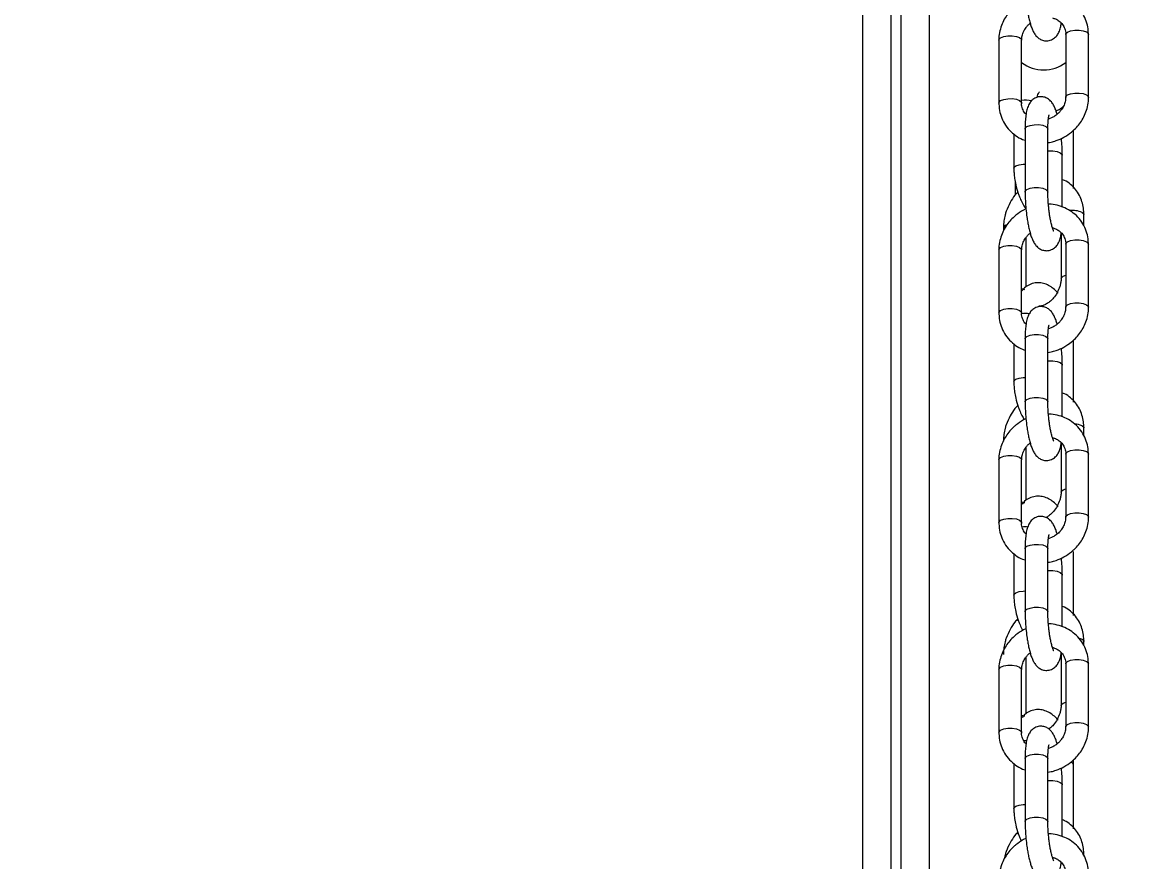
# Model space of a CAD drawing. Header units: millimetres. Extents: x -11024 to 8278, y -7837 to 5770.
# Drawn here: x -3608.6 to -3412.6, y 313.7 to 460.9 of the extents above; entities that cross this region are included whole.
import ezdxf

# ---------------------------------------------------------------- set-up
doc = ezdxf.new("R2010")
doc.units = ezdxf.units.MM
for name, color, linetype in [('DIKOM_ОБЪЕКТ', 7, 'Continuous'), ('DIKOM_РАЗМЕР_ЗОНА', 7, 'Continuous'), ('DIKOM_РАЗМЕР_ОБЪЕКТА', 7, 'Continuous')]:
    doc.layers.add(name, color=color, linetype=linetype)
doc.styles.add('style1', font='arial.ttf', dxfattribs={"width": 0.8})
doc.dimstyles.new('1-50', dxfattribs={"dimtxt": 300, "dimasz": 200, "dimexe": 100, "dimexo": 0, "dimgap": 100, "dimtad": 1, "dimtxsty": 'style1', "dimcen": 200, "dimclrd": 7, "dimclre": 7, "dimclrt": 7, "dimadec": 1, "dimazin": 2, "dimtfac": 1, "dimtmove": 0, "dimatfit": 2, "dimfxl": 0, "dimlwd": 25, "dimlwe": 18, "dimarcsym": 0})

# ---------------------------------------------------------------- blocks, each defined once
blk = doc.blocks.new('*D9')
at = {"layer": 'Defpoints', "color": 0, "transparency": 16777216}
for p in [(3740.68, 3707.51), (-8191.56, -3797.25), (-1076.12, -3797.25)]:
    blk.add_point(p, dxfattribs=at)
at = {"layer": 'DIKOM_РАЗМЕР_ОБЪЕКТА', "color": 7, "lineweight": 18, "transparency": 16777216}
for p, q in [((3740.68, 3707.51), (-8291.56, 3707.51)), ((-1076.12, -3797.25), (-8291.56, -3797.25))]:
    blk.add_line(p, q, dxfattribs=at)
at = {"layer": 'DIKOM_РАЗМЕР_ОБЪЕКТА', "color": 7, "lineweight": 25, "transparency": 16777216}
blk.add_line((-8191.56, 3507.51), (-8191.56, -3597.25), dxfattribs=at)
at = {"layer": 'DIKOM_РАЗМЕР_ОБЪЕКТА', "color": 7, "transparency": 16777216}
for points in [[(-8224.9, 3507.51), (-8158.23, 3507.51), (-8191.56, 3707.51)], [(-8224.9, -3597.25), (-8158.23, -3597.25), (-8191.56, -3797.25)]]:
    blk.add_solid(points, dxfattribs=at)
at = {"layer": 'DIKOM_РАЗМЕР_ОБЪЕКТА', "color": 7, "transparency": 16777216, "insert": (-8444.74, -44.87), "char_height": 300, "attachment_point": 5, "rotation": 90, "style": 'style1'}
blk.add_mtext('7500', dxfattribs=at)
blk = doc.blocks.new('*D11')
at = {"layer": 'Defpoints', "color": 0, "transparency": 16777216}
for p in [(3316.13, 5770.14), (-10574.15, -5797.25), (-1580.09, -5797.25)]:
    blk.add_point(p, dxfattribs=at)
at = {"layer": 'DIKOM_РАЗМЕР_ЗОНА', "color": 7, "lineweight": 18, "transparency": 16777216}
for p, q in [((3316.13, 5770.14), (-10674.15, 5770.14)), ((-1580.09, -5797.25), (-10674.15, -5797.25))]:
    blk.add_line(p, q, dxfattribs=at)
at = {"layer": 'DIKOM_РАЗМЕР_ЗОНА', "color": 7, "lineweight": 25, "transparency": 16777216}
blk.add_line((-10574.15, 5570.14), (-10574.15, -5597.25), dxfattribs=at)
at = {"layer": 'DIKOM_РАЗМЕР_ЗОНА', "color": 7, "transparency": 16777216}
for points in [[(-10607.49, 5570.14), (-10540.82, 5570.14), (-10574.15, 5770.14)], [(-10607.49, -5597.25), (-10540.82, -5597.25), (-10574.15, -5797.25)]]:
    blk.add_solid(points, dxfattribs=at)
at = {"layer": 'DIKOM_РАЗМЕР_ЗОНА', "color": 7, "transparency": 16777216, "insert": (-10827.33, -172.99), "char_height": 300, "attachment_point": 5, "rotation": 90, "style": 'style1'}
blk.add_mtext('11500', dxfattribs=at)

msp = doc.modelspace()

# ---------------------------------------------------------------- linework, layer by layer
at = {"layer": 'DIKOM_ОБЪЕКТ', "color": 7, "linetype": 'Continuous', "lineweight": 15}
for p, q in [((-3456.184, 113.171), (-3456.184, 1863.171)), ((-3454.452, -1736.829), (-3454.452, 1463.171)), ((-3449.452, -1736.829), (-3449.452, 1463.171)), ((-3461.184, 113.171), (-3461.184, 521.349)), ((-3425.586, 458.755), (-3425.586, 447.719)), ((-3421.63, 458.92), (-3421.585, 458.755)), ((-3421.585, 447.719), (-3421.585, 458.755)), ((-3437.318, 457.765), (-3437.318, 446.729)), ((-3433.318, 446.729), (-3433.318, 457.765)), ((-3433.362, 446.894), (-3433.318, 446.731)), ((-3427.822, 444.246), (-3428.62, 443.929)), ((-3434.687, 441.315), (-3434.687, 435.311)), ((-3432.712, 442.17), (-3432.712, 431.134)), ((-3428.712, 431.134), (-3428.712, 442.17)), ((-3424.217, 431.734), (-3424.217, 441.949)), ((-3426.191, 428.497), (-3426.191, 437.563)), ((-3434.452, 432.947), (-3434.452, 430.618)), ((-3432.556, 428.157), (-3433.001, 427.961)), ((-3422.399, 425.184), (-3422.399, 427.185)), ((-3436.505, 424.895), (-3436.505, 424.307)), ((-3426.399, 423.974), (-3426.399, 415.961)), ((-3432.505, 414.523), (-3432.505, 423.234)), ((-3425.586, 421.968), (-3425.586, 410.932)), ((-3421.63, 422.133), (-3421.585, 421.968)), ((-3421.585, 410.932), (-3421.585, 421.968)), ((-3437.318, 420.978), (-3437.318, 409.942)), ((-3433.318, 409.942), (-3433.318, 420.978)), ((-3433.318, 414.241), (-3432.821, 414.053)), ((-3433.362, 410.107), (-3433.318, 409.945)), ((-3427.822, 407.459), (-3428.62, 407.143)), ((-3434.687, 404.528), (-3434.687, 397.899)), ((-3432.712, 405.384), (-3432.712, 394.348)), ((-3428.712, 394.348), (-3428.712, 405.384)), ((-3424.217, 394.322), (-3424.217, 405.162)), ((-3426.191, 391.71), (-3426.191, 400.776)), ((-3432.556, 391.37), (-3433.001, 391.174)), ((-3422.399, 388.397), (-3422.399, 389.773)), ((-3432.505, 377.111), (-3432.505, 386.447)), ((-3426.399, 387.187), (-3426.399, 378.549)), ((-3437.318, 384.192), (-3437.318, 373.156)), ((-3433.318, 373.156), (-3433.318, 384.192)), ((-3425.586, 385.182), (-3425.586, 374.146)), ((-3421.63, 385.347), (-3421.585, 385.182)), ((-3421.585, 374.146), (-3421.585, 385.182)), ((-3433.318, 376.829), (-3432.821, 376.641)), ((-3433.362, 373.321), (-3433.318, 373.158)), ((-3427.822, 370.672), (-3428.62, 370.356)), ((-3432.712, 368.597), (-3432.712, 357.561)), ((-3428.712, 357.561), (-3428.712, 368.597)), ((-3434.687, 367.741), (-3434.687, 360.487)), ((-3424.217, 356.911), (-3424.217, 368.134)), ((-3426.191, 354.923), (-3426.191, 363.99)), ((-3432.556, 354.583), (-3433.001, 354.387)), ((-3422.399, 351.61), (-3422.399, 352.361)), ((-3432.505, 339.699), (-3432.505, 349.66)), ((-3426.399, 350.4), (-3426.399, 341.137)), ((-3437.318, 347.405), (-3437.318, 336.369)), ((-3433.318, 336.369), (-3433.318, 347.405)), ((-3425.586, 348.395), (-3425.586, 337.359)), ((-3421.63, 348.56), (-3421.585, 348.395)), ((-3421.585, 337.359), (-3421.585, 348.395)), ((-3433.318, 339.417), (-3432.821, 339.229)), ((-3433.362, 336.534), (-3433.318, 336.371)), ((-3432.949, 335), (-3432.426, 335)), ((-3427.822, 333.886), (-3428.62, 333.569)), ((-3432.712, 331.81), (-3432.712, 320.774)), ((-3428.712, 320.774), (-3428.712, 331.81)), ((-3434.687, 330.954), (-3434.687, 323.075)), ((-3424.217, 319.499), (-3424.217, 330.722)), ((-3426.191, 318.137), (-3426.191, 327.203)), ((-3432.556, 317.797), (-3433.001, 317.6))]:
    msp.add_line(p, q, dxfattribs=at)
at = {"layer": 'DIKOM_ОБЪЕКТ', "color": 7, "linetype": 'Continuous', "lineweight": 15, "flags": 128}
for points in [[(-3425.586, 458.755), (-3425.553, 458.896), (-3425.265, 459.181), (-3424.722, 459.401), (-3424.006, 459.523), (-3423.226, 459.528), (-3422.5, 459.415), (-3421.94, 459.201), (-3421.63, 458.92)], [(-3437.318, 457.765), (-3437.285, 457.906), (-3436.998, 458.191), (-3436.454, 458.411), (-3435.738, 458.533), (-3434.958, 458.538), (-3434.232, 458.425), (-3433.672, 458.211), (-3433.362, 457.93), (-3433.318, 457.765)], [(-3437.318, 446.731), (-3437.285, 446.87), (-3436.998, 447.155), (-3436.454, 447.375), (-3435.738, 447.497), (-3434.958, 447.502), (-3434.232, 447.389), (-3433.672, 447.175), (-3433.362, 446.894)], [(-3425.586, 447.716), (-3425.553, 447.86), (-3425.265, 448.145), (-3424.722, 448.365), (-3424.006, 448.487), (-3423.226, 448.492), (-3422.5, 448.379), (-3421.94, 448.165), (-3421.63, 447.884), (-3421.585, 447.717)], [(-3431.132, 442.938), (-3430.352, 442.943), (-3429.627, 442.83), (-3429.066, 442.617), (-3428.757, 442.335), (-3428.712, 442.17)], [(-3432.712, 442.17), (-3432.679, 442.312), (-3432.392, 442.597), (-3431.849, 442.817), (-3431.132, 442.938)], [(-3428.712, 438.321), (-3428.612, 438.331), (-3427.831, 438.336), (-3427.106, 438.223), (-3426.545, 438.009), (-3426.236, 437.728), (-3426.191, 437.568)], [(-3434.687, 435.31), (-3434.64, 435.462), (-3434.328, 435.715), (-3433.765, 435.907), (-3433.039, 436.007), (-3432.712, 436.018)], [(-3432.712, 431.129), (-3432.679, 431.276), (-3432.392, 431.56), (-3431.849, 431.781), (-3431.132, 431.902), (-3430.352, 431.907), (-3429.627, 431.794), (-3429.066, 431.581), (-3428.757, 431.299), (-3428.712, 431.128)], [(-3422.714, 427.567), (-3422.43, 427.309), (-3422.399, 427.185)], [(-3437.318, 420.978), (-3437.285, 421.12), (-3436.998, 421.405), (-3436.454, 421.625), (-3435.738, 421.746), (-3434.958, 421.751), (-3434.232, 421.638), (-3433.672, 421.425), (-3433.362, 421.143), (-3433.318, 420.978)], [(-3425.586, 421.968), (-3425.553, 422.11), (-3425.265, 422.395), (-3424.722, 422.615), (-3424.006, 422.736), (-3423.226, 422.741), (-3422.5, 422.628), (-3421.94, 422.415), (-3421.63, 422.133)], [(-3426.399, 415.956), (-3426.352, 416.113), (-3426.04, 416.366), (-3425.586, 416.531)], [(-3425.586, 410.93), (-3425.553, 411.074), (-3425.265, 411.359), (-3424.722, 411.579), (-3424.006, 411.7), (-3423.226, 411.705), (-3422.5, 411.592), (-3421.94, 411.379), (-3421.63, 411.097), (-3421.585, 410.931)], [(-3437.318, 409.944), (-3437.285, 410.084), (-3436.998, 410.369), (-3436.454, 410.589), (-3435.738, 410.71), (-3434.958, 410.715), (-3434.232, 410.602), (-3433.672, 410.389), (-3433.362, 410.107)], [(-3432.712, 405.384), (-3432.679, 405.525), (-3432.392, 405.81), (-3431.849, 406.03), (-3431.132, 406.151)], [(-3431.132, 406.151), (-3430.352, 406.156), (-3429.627, 406.043), (-3429.066, 405.83), (-3428.757, 405.549), (-3428.712, 405.384)], [(-3428.712, 401.535), (-3428.612, 401.544), (-3427.831, 401.549), (-3427.106, 401.436), (-3426.545, 401.223), (-3426.236, 400.941), (-3426.191, 400.781)], [(-3434.687, 397.898), (-3434.64, 398.05), (-3434.328, 398.303), (-3433.765, 398.495), (-3433.039, 398.595), (-3432.712, 398.606)], [(-3432.712, 394.343), (-3432.679, 394.489), (-3432.392, 394.774), (-3431.849, 394.994), (-3431.132, 395.115), (-3430.352, 395.12), (-3429.627, 395.007), (-3429.066, 394.794), (-3428.757, 394.513), (-3428.712, 394.342)], [(-3422.714, 390.155), (-3422.43, 389.897), (-3422.399, 389.773)], [(-3437.318, 384.192), (-3437.285, 384.333), (-3436.998, 384.618), (-3436.454, 384.838), (-3435.738, 384.96), (-3434.958, 384.964), (-3434.232, 384.851), (-3433.672, 384.638), (-3433.362, 384.357), (-3433.318, 384.192)], [(-3425.586, 385.182), (-3425.553, 385.323), (-3425.265, 385.608), (-3424.722, 385.828), (-3424.006, 385.949), (-3423.226, 385.954), (-3422.5, 385.841), (-3421.94, 385.628), (-3421.63, 385.347)], [(-3426.399, 378.544), (-3426.352, 378.701), (-3426.04, 378.954), (-3425.586, 379.119)], [(-3425.586, 374.143), (-3425.553, 374.287), (-3425.265, 374.572), (-3424.722, 374.792), (-3424.006, 374.913), (-3423.226, 374.918), (-3422.5, 374.805), (-3421.94, 374.592), (-3421.63, 374.311), (-3421.585, 374.144)], [(-3437.318, 373.157), (-3437.285, 373.297), (-3436.998, 373.582), (-3436.454, 373.802), (-3435.738, 373.924), (-3434.958, 373.928), (-3434.232, 373.815), (-3433.672, 373.602), (-3433.362, 373.321)], [(-3432.712, 368.597), (-3432.679, 368.738), (-3432.392, 369.023), (-3431.849, 369.243), (-3431.132, 369.365)], [(-3431.132, 369.365), (-3430.352, 369.369), (-3429.627, 369.256), (-3429.066, 369.043), (-3428.757, 368.762), (-3428.712, 368.597)], [(-3428.712, 364.748), (-3428.612, 364.758), (-3427.831, 364.762), (-3427.106, 364.649), (-3426.545, 364.436), (-3426.236, 364.155), (-3426.191, 363.995)], [(-3434.687, 360.486), (-3434.64, 360.638), (-3434.328, 360.891), (-3433.765, 361.083), (-3433.039, 361.183), (-3432.712, 361.194)], [(-3432.712, 357.556), (-3432.679, 357.702), (-3432.392, 357.987), (-3431.849, 358.207), (-3431.132, 358.329), (-3430.352, 358.333), (-3429.627, 358.221), (-3429.066, 358.007), (-3428.757, 357.726), (-3428.712, 357.555)], [(-3423.28, 352.948), (-3423.255, 352.942), (-3422.714, 352.743)], [(-3422.714, 352.743), (-3422.43, 352.485), (-3422.399, 352.361)], [(-3425.586, 348.395), (-3425.553, 348.536), (-3425.265, 348.821), (-3424.722, 349.041), (-3424.006, 349.163), (-3423.226, 349.167), (-3422.5, 349.055), (-3421.94, 348.841), (-3421.63, 348.56)], [(-3437.318, 347.405), (-3437.285, 347.546), (-3436.998, 347.831), (-3436.454, 348.051), (-3435.738, 348.173), (-3434.958, 348.178), (-3434.232, 348.065), (-3433.672, 347.851), (-3433.362, 347.57), (-3433.318, 347.405)], [(-3426.399, 341.132), (-3426.352, 341.289), (-3426.04, 341.542), (-3425.586, 341.707)], [(-3437.318, 336.371), (-3437.285, 336.51), (-3436.998, 336.795), (-3436.454, 337.015), (-3435.738, 337.137), (-3434.958, 337.141), (-3434.232, 337.029), (-3433.672, 336.815), (-3433.362, 336.534)], [(-3425.586, 337.356), (-3425.553, 337.5), (-3425.265, 337.785), (-3424.722, 338.005), (-3424.006, 338.127), (-3423.226, 338.131), (-3422.5, 338.019), (-3421.94, 337.805), (-3421.63, 337.524), (-3421.585, 337.357)], [(-3432.712, 331.81), (-3432.679, 331.952), (-3432.392, 332.237), (-3431.849, 332.456), (-3431.132, 332.578)], [(-3431.132, 332.578), (-3430.352, 332.583), (-3429.627, 332.47), (-3429.066, 332.256), (-3428.757, 331.975), (-3428.712, 331.81)], [(-3428.712, 327.961), (-3428.612, 327.971), (-3427.831, 327.975), (-3427.106, 327.863), (-3426.545, 327.649), (-3426.236, 327.368), (-3426.191, 327.208)], [(-3434.687, 323.074), (-3434.64, 323.226), (-3434.328, 323.479), (-3433.765, 323.671), (-3433.039, 323.771), (-3432.712, 323.782)], [(-3432.712, 320.769), (-3432.679, 320.916), (-3432.392, 321.2), (-3431.849, 321.42), (-3431.132, 321.542), (-3430.352, 321.547), (-3429.627, 321.434), (-3429.066, 321.22), (-3428.757, 320.939), (-3428.712, 320.768)]]:
    msp.add_lwpolyline(points, dxfattribs=at)
at = {"layer": 'DIKOM_ОБЪЕКТ', "color": 7, "linetype": 'Continuous', "lineweight": 15}
for centre, radius, start, end in [((-3429.452, 458.814), 6.286, 232.04444, 307.95556), ((-3432.696, 441.96), 5.283, 77.58573, 96.76078), ((-3424.391, 423.508), 4.392, 67.54636, 96.61066), ((-3435.785, 424.654), 0.76, 97.72996, 161.44933), ((-3432.688, 404.373), 5.457, 82.40392, 96.53809), ((-3424.208, 386.812), 3.662, 65.92136, 87.52236), ((-3432.688, 367.013), 5.406, 85.26297, 95.47522), ((-3424.843, 330.548), 0.651, 15.61358, 76.61008)]:
    msp.add_arc(centre, radius, start, end, dxfattribs=at)
for points, knots in [([(-3433.001, 464.747), (-3433.457, 464.467), (-3434.102, 464.07), (-3434.937, 463.324), (-3435.592, 462.613), (-3436.249, 461.671), (-3436.792, 460.595), (-3437.16, 459.396), (-3437.335, 458.432), (-3437.301, 457.885), (-3437.293, 457.766)], [0, 0, 0, 0, 0.1826033, 0.2584531, 0.383993, 0.5149065, 0.6557763, 0.8035188, 0.9571932, 1, 1, 1, 1]), ([(-3432.6, 465.352), (-3432.551, 464.851), (-3432.483, 464.155), (-3432.345, 463.179), (-3432.215, 462.406), (-3432.043, 461.566), (-3431.846, 460.784), (-3431.622, 460.068), (-3431.361, 459.415), (-3431.041, 458.824), (-3430.61, 458.288), (-3430.018, 457.858), (-3429.296, 457.616), (-3428.465, 457.639), (-3427.692, 457.977), (-3427.113, 458.538), (-3426.734, 459.205), (-3426.501, 459.894), (-3426.409, 460.462), (-3426.366, 460.727)], [0, 0, 0, 0, 0.0879918, 0.1224248, 0.1786457, 0.2348514, 0.293377, 0.3526954, 0.4131399, 0.4765519, 0.5359901, 0.5846889, 0.634271, 0.6870033, 0.7442815, 0.7981124, 0.8583245, 0.9339594, 1, 1, 1, 1]), ([(-3421.61, 458.754), (-3421.613, 459.079), (-3421.621, 459.866), (-3421.938, 461.09), (-3422.539, 462.389), (-3423.415, 463.539), (-3424.504, 464.478), (-3425.732, 465.179), (-3427.068, 465.609), (-3428.035, 465.8), (-3428.541, 465.785), (-3428.579, 465.784)], [0, 0, 0, 0, 0.0888194, 0.2147171, 0.3456269, 0.482681, 0.6110049, 0.7390209, 0.8659631, 0.9897468, 1, 1, 1, 1]), ([(-3433.304, 457.763), (-3433.294, 458.012), (-3433.272, 458.524), (-3432.992, 459.284), (-3432.6, 459.926), (-3432.208, 460.4), (-3431.933, 460.627), (-3431.818, 460.722)], [0, 0, 0, 0, 0.2393807, 0.4939848, 0.7122453, 0.8794087, 1, 1, 1, 1]), ([(-3427.922, 461.655), (-3427.744, 461.606), (-3427.299, 461.482), (-3426.692, 461.101), (-3426.108, 460.525), (-3425.728, 459.77), (-3425.557, 459.149), (-3425.595, 458.797), (-3425.599, 458.757)], [0, 0, 0, 0, 0.125078, 0.312084, 0.5169701, 0.747184, 0.9711238, 1, 1, 1, 1]), ([(-3427.085, 444.762), (-3427.15, 444.979), (-3427.29, 445.445), (-3427.543, 446.068), (-3427.862, 446.66), (-3428.294, 447.196), (-3428.885, 447.625), (-3429.607, 447.868), (-3430.438, 447.845), (-3431.21, 447.507), (-3431.791, 446.945), (-3432.171, 446.281), (-3432.418, 445.519), (-3432.585, 444.601), (-3432.678, 443.588), (-3432.711, 442.768), (-3432.71, 442.296), (-3432.709, 442.165)], [0, 0, 0, 0, 0.0596659, 0.1281061, 0.199901, 0.2671781, 0.3223545, 0.3784515, 0.438183, 0.5030261, 0.5639691, 0.6321459, 0.7177985, 0.8128401, 0.8999272, 0.9722489, 1, 1, 1, 1]), ([(-3430.572, 447.725), (-3430.555, 447.818), (-3430.505, 448.089), (-3430.382, 448.407), (-3430.257, 448.647), (-3430.179, 448.717), (-3430.197, 448.706), (-3430.199, 448.704)], [0, 0, 0, 0, 0.1398399, 0.4094056, 0.6760146, 0.9494557, 1, 1, 1, 1]), ([(-3425.599, 447.72), (-3425.61, 447.472), (-3425.631, 446.96), (-3425.912, 446.2), (-3426.301, 445.555), (-3426.756, 445.026), (-3427.249, 444.591), (-3427.637, 444.357), (-3427.822, 444.246)], [0, 0, 0, 0, 0.1926662, 0.3975849, 0.5733266, 0.7078735, 0.8605757, 1, 1, 1, 1]), ([(-3425.902, 440.737), (-3425.446, 441.017), (-3424.801, 441.414), (-3423.967, 442.16), (-3423.311, 442.87), (-3422.655, 443.813), (-3422.111, 444.889), (-3421.744, 446.088), (-3421.569, 447.053), (-3421.603, 447.599), (-3421.61, 447.718)], [0, 0, 0, 0, 0.1825948, 0.2584434, 0.384028, 0.5149087, 0.6557653, 0.8035055, 0.9571645, 1, 1, 1, 1]), ([(-3437.293, 446.73), (-3437.29, 446.405), (-3437.282, 445.619), (-3436.965, 444.393), (-3436.364, 443.096), (-3435.489, 441.942), (-3434.395, 441.016), (-3433.457, 440.436), (-3432.859, 440.247), (-3432.712, 440.201)], [0, 0, 0, 0, 0.1138284, 0.2751526, 0.4428993, 0.6185426, 0.782954, 0.9469862, 1, 1, 1, 1]), ([(-3432.538, 444.757), (-3432.607, 444.822), (-3432.896, 445.095), (-3433.166, 445.721), (-3433.347, 446.334), (-3433.309, 446.687), (-3433.304, 446.728)], [0, 0, 0, 0, 0.12936563, 0.5442758, 0.94789079, 1, 1, 1, 1]), ([(-3427.266, 445.338), (-3427.09, 445.419), (-3426.627, 445.635), (-3426.214, 445.963), (-3425.958, 446.166)], [0, 0, 0, 0, 0.3789531, 1, 1, 1, 1]), ([(-3428.709, 442.164), (-3428.71, 442.274), (-3428.712, 442.633), (-3428.689, 443.181), (-3428.647, 443.771), (-3428.584, 444.235), (-3428.526, 444.531), (-3428.478, 444.674), (-3428.486, 444.656), (-3428.488, 444.652)], [0, 0, 0, 0, 0.0828299, 0.2715426, 0.4610571, 0.6422826, 0.8099563, 0.9602782, 1, 1, 1, 1]), ([(-3428.712, 439.796), (-3428.528, 439.822), (-3428.035, 439.893), (-3427.076, 440.171), (-3426.347, 440.522), (-3425.902, 440.737)], [0, 0, 0, 0, 0.1880758, 0.5045121, 1, 1, 1, 1]), ([(-3426.194, 437.568), (-3426.194, 437.7), (-3426.192, 438.093), (-3426.221, 438.947), (-3426.267, 439.823), (-3426.332, 440.405), (-3426.348, 440.54)], [0, 0, 0, 0, 0.1402267, 0.4190055, 0.8643445, 1, 1, 1, 1]), ([(-3434.686, 435.312), (-3434.687, 435.308), (-3434.697, 435.037), (-3434.659, 434.434), (-3434.569, 433.469), (-3434.429, 432.783), (-3434.353, 432.412)], [0, 0, 0, 0, 0.0044381, 0.294015, 0.6189804, 1, 1, 1, 1]), ([(-3422.403, 427.186), (-3422.416, 427.554), (-3422.442, 428.326), (-3422.706, 429.465), (-3423.159, 430.582), (-3423.825, 431.616), (-3424.714, 432.496), (-3425.523, 433.078), (-3426.062, 433.254), (-3426.191, 433.297)], [0, 0, 0, 0, 0.1375512, 0.2890304, 0.4454676, 0.6064914, 0.7726371, 0.9455651, 1, 1, 1, 1]), ([(-3434.353, 432.412), (-3434.221, 431.902), (-3434.035, 431.186), (-3433.653, 430.187), (-3433.285, 429.383), (-3432.902, 428.679), (-3432.639, 428.32), (-3432.562, 428.216)], [0, 0, 0, 0, 0.330047, 0.463941, 0.6839246, 0.9084659, 1, 1, 1, 1]), ([(-3435.338, 429.294), (-3435.586, 428.789), (-3435.933, 428.084), (-3436.26, 426.987), (-3436.438, 426.051), (-3436.529, 425.297), (-3436.502, 424.915), (-3436.5, 424.894)], [0, 0, 0, 0, 0.3610032, 0.5041514, 0.7411559, 0.985723, 1, 1, 1, 1]), ([(-3433.991, 431.149), (-3434.163, 430.959), (-3434.675, 430.394), (-3435.074, 429.732), (-3435.338, 429.294)], [0, 0, 0, 0, 0.3366936, 1, 1, 1, 1]), ([(-3432.709, 431.129), (-3432.71, 430.998), (-3432.711, 430.604), (-3432.685, 429.749), (-3432.632, 429.016), (-3432.6, 428.565)], [0, 0, 0, 0, 0.1623311, 0.4847985, 1, 1, 1, 1]), ([(-3428.614, 428.901), (-3428.645, 429.339), (-3428.689, 429.949), (-3428.71, 430.689), (-3428.709, 430.986), (-3428.709, 431.128)], [0, 0, 0, 0, 0.5711553, 0.794769, 1, 1, 1, 1]), ([(-3433.001, 427.961), (-3433.457, 427.68), (-3434.102, 427.284), (-3434.937, 426.537), (-3435.592, 425.827), (-3436.249, 424.885), (-3436.792, 423.808), (-3437.159, 422.61), (-3437.335, 421.645), (-3437.301, 421.098), (-3437.293, 420.979)], [0, 0, 0, 0, 0.1826043, 0.2584536, 0.383993, 0.5149058, 0.6557639, 0.8035314, 0.9571771, 1, 1, 1, 1]), ([(-3432.6, 428.565), (-3432.551, 428.064), (-3432.483, 427.368), (-3432.345, 426.392), (-3432.215, 425.619), (-3432.043, 424.779), (-3431.846, 423.998), (-3431.622, 423.281), (-3431.361, 422.628), (-3431.041, 422.037), (-3430.61, 421.502), (-3430.018, 421.072), (-3429.296, 420.829), (-3428.465, 420.852), (-3427.692, 421.191), (-3427.113, 421.752), (-3426.734, 422.418), (-3426.501, 423.108), (-3426.409, 423.676), (-3426.366, 423.94)], [0, 0, 0, 0, 0.0879987, 0.1224317, 0.1786461, 0.2348517, 0.2933774, 0.3526957, 0.4131402, 0.4765521, 0.5359903, 0.5846891, 0.6342712, 0.6870035, 0.7442817, 0.7981125, 0.8583246, 0.9339594, 1, 1, 1, 1]), ([(-3421.61, 421.967), (-3421.613, 422.293), (-3421.621, 423.079), (-3421.938, 424.304), (-3422.539, 425.602), (-3423.415, 426.752), (-3424.504, 427.691), (-3425.732, 428.392), (-3427.068, 428.824), (-3428.048, 429.014), (-3428.568, 428.998), (-3428.62, 428.997)], [0, 0, 0, 0, 0.0885113, 0.2139488, 0.34439, 0.4809613, 0.6088387, 0.7363845, 0.8628723, 0.9862217, 1, 1, 1, 1]), ([(-3427.696, 424.268), (-3427.694, 424.266), (-3427.671, 424.237), (-3427.752, 424.368), (-3427.858, 424.651), (-3428.016, 425.155), (-3428.177, 425.819), (-3428.319, 426.558), (-3428.432, 427.273), (-3428.533, 428.039), (-3428.586, 428.601), (-3428.614, 428.901)], [0, 0, 0, 0, 0.0096501, 0.1163056, 0.229986, 0.3519622, 0.5109216, 0.6414116, 0.7449008, 0.8635265, 1, 1, 1, 1]), ([(-3433.304, 420.977), (-3433.294, 421.225), (-3433.272, 421.737), (-3432.992, 422.498), (-3432.6, 423.14), (-3432.208, 423.613), (-3431.933, 423.84), (-3431.818, 423.935)], [0, 0, 0, 0, 0.2393812, 0.4939858, 0.7122212, 0.8794084, 1, 1, 1, 1]), ([(-3427.922, 424.869), (-3427.744, 424.819), (-3427.299, 424.696), (-3426.692, 424.315), (-3426.108, 423.738), (-3425.728, 422.983), (-3425.557, 422.363), (-3425.595, 422.01), (-3425.599, 421.97)], [0, 0, 0, 0, 0.1250755, 0.3120778, 0.5169598, 0.7471691, 0.9711044, 1, 1, 1, 1]), ([(-3426.412, 415.954), (-3426.408, 415.898), (-3426.388, 415.644), (-3426.463, 415.159), (-3426.64, 414.382), (-3426.899, 413.844), (-3427.066, 413.498)], [0, 0, 0, 0, 0.0740901, 0.3391173, 0.575254, 1, 1, 1, 1]), ([(-3426.917, 413.38), (-3427.07, 413.554), (-3427.452, 413.988), (-3428.153, 414.529), (-3429.015, 414.988), (-3429.963, 415.236), (-3430.973, 415.234), (-3431.953, 414.932), (-3432.768, 414.424), (-3433.151, 413.959), (-3433.318, 413.756)], [0, 0, 0, 0, 0.0879873, 0.2194179, 0.3515326, 0.4829883, 0.6157735, 0.755704, 0.8935745, 1, 1, 1, 1]), ([(-3427.066, 413.498), (-3427.271, 413.172), (-3427.556, 412.717), (-3428.079, 412.168), (-3428.547, 411.77), (-3429.125, 411.416), (-3429.727, 411.172), (-3430.096, 411.123), (-3430.284, 411.098)], [0, 0, 0, 0, 0.240367, 0.3355078, 0.4918129, 0.652043, 0.8231199, 1, 1, 1, 1]), ([(-3437.293, 409.943), (-3437.29, 409.618), (-3437.282, 408.832), (-3436.965, 407.607), (-3436.364, 406.309), (-3435.489, 405.156), (-3434.396, 404.229), (-3433.457, 403.649), (-3432.859, 403.46), (-3432.712, 403.414)], [0, 0, 0, 0, 0.1138412, 0.2751534, 0.4429003, 0.6185439, 0.7829554, 0.9469725, 1, 1, 1, 1]), ([(-3432.538, 407.97), (-3432.607, 408.035), (-3432.896, 408.309), (-3433.166, 408.934), (-3433.347, 409.548), (-3433.309, 409.901), (-3433.304, 409.941)], [0, 0, 0, 0, 0.12927319, 0.54422741, 0.94788526, 1, 1, 1, 1]), ([(-3427.096, 408.011), (-3427.158, 408.216), (-3427.294, 408.669), (-3427.543, 409.281), (-3427.862, 409.874), (-3428.294, 410.409), (-3428.885, 410.839), (-3429.607, 411.081), (-3430.438, 411.058), (-3431.21, 410.72), (-3431.791, 410.159), (-3432.171, 409.494), (-3432.418, 408.733), (-3432.585, 407.815), (-3432.678, 406.801), (-3432.711, 405.982), (-3432.71, 405.51), (-3432.709, 405.379)], [0, 0, 0, 0, 0.05653063, 0.12519916, 0.19723361, 0.26473527, 0.32009575, 0.37637991, 0.43631093, 0.50136776, 0.56251412, 0.63091845, 0.71685686, 0.81221561, 0.89959331, 0.9721563, 1, 1, 1, 1]), ([(-3425.599, 410.934), (-3425.61, 410.685), (-3425.631, 410.173), (-3425.912, 409.414), (-3426.301, 408.769), (-3426.756, 408.24), (-3427.249, 407.804), (-3427.637, 407.571), (-3427.822, 407.459)], [0, 0, 0, 0, 0.1926504, 0.3975752, 0.573322, 0.7078918, 0.8605666, 1, 1, 1, 1]), ([(-3425.902, 403.95), (-3425.446, 404.23), (-3424.801, 404.627), (-3423.967, 405.374), (-3423.311, 406.084), (-3422.655, 407.026), (-3422.111, 408.102), (-3421.744, 409.301), (-3421.569, 410.266), (-3421.603, 410.812), (-3421.61, 410.932)], [0, 0, 0, 0, 0.1825948, 0.2584434, 0.384028, 0.5149087, 0.6557653, 0.8035055, 0.9571645, 1, 1, 1, 1]), ([(-3428.709, 405.377), (-3428.71, 405.487), (-3428.712, 405.846), (-3428.689, 406.394), (-3428.647, 406.984), (-3428.584, 407.449), (-3428.526, 407.745), (-3428.478, 407.887), (-3428.486, 407.869), (-3428.488, 407.865)], [0, 0, 0, 0, 0.0828309, 0.2715458, 0.4610426, 0.6422866, 0.8099508, 0.9603881, 1, 1, 1, 1]), ([(-3428.712, 403.009), (-3428.528, 403.036), (-3428.035, 403.107), (-3427.076, 403.384), (-3426.347, 403.735), (-3425.902, 403.95)], [0, 0, 0, 0, 0.1880809, 0.5045153, 1, 1, 1, 1]), ([(-3426.194, 400.781), (-3426.194, 400.913), (-3426.192, 401.306), (-3426.221, 402.161), (-3426.267, 403.036), (-3426.332, 403.618), (-3426.348, 403.754)], [0, 0, 0, 0, 0.1403129, 0.4190369, 0.8643518, 1, 1, 1, 1]), ([(-3434.686, 397.9), (-3434.687, 397.896), (-3434.697, 397.621), (-3434.659, 397.024), (-3434.569, 396.057), (-3434.429, 395.37), (-3434.353, 395)], [0, 0, 0, 0, 0.0043826, 0.294005, 0.6189751, 1, 1, 1, 1]), ([(-3434.353, 395), (-3434.221, 394.49), (-3434.036, 393.773), (-3433.653, 392.776), (-3433.31, 392.006), (-3433, 391.483), (-3432.855, 391.238)], [0, 0, 0, 0, 0.3759605, 0.5284807, 0.7790915, 1, 1, 1, 1]), ([(-3432.709, 394.343), (-3432.71, 394.211), (-3432.711, 393.818), (-3432.685, 392.962), (-3432.632, 392.229), (-3432.6, 391.778)], [0, 0, 0, 0, 0.1623311, 0.4847985, 1, 1, 1, 1]), ([(-3428.614, 392.115), (-3428.645, 392.553), (-3428.689, 393.162), (-3428.71, 393.902), (-3428.709, 394.199), (-3428.709, 394.341)], [0, 0, 0, 0, 0.5711566, 0.7947214, 1, 1, 1, 1]), ([(-3422.403, 389.774), (-3422.416, 390.142), (-3422.442, 390.914), (-3422.706, 392.053), (-3423.159, 393.17), (-3423.825, 394.205), (-3424.714, 395.084), (-3425.523, 395.666), (-3426.062, 395.842), (-3426.191, 395.885)], [0, 0, 0, 0, 0.1375514, 0.2890308, 0.445456, 0.6064908, 0.7726368, 0.945565, 1, 1, 1, 1]), ([(-3433.991, 393.737), (-3434.163, 393.547), (-3434.675, 392.982), (-3435.074, 392.321), (-3435.338, 391.882)], [0, 0, 0, 0, 0.3366902, 1, 1, 1, 1]), ([(-3421.61, 385.181), (-3421.613, 385.506), (-3421.621, 386.292), (-3421.938, 387.517), (-3422.539, 388.815), (-3423.415, 389.966), (-3424.504, 390.904), (-3425.732, 391.605), (-3427.068, 392.037), (-3428.048, 392.227), (-3428.568, 392.212), (-3428.62, 392.21)], [0, 0, 0, 0, 0.0885241, 0.2139621, 0.3443903, 0.4809623, 0.6088402, 0.7363816, 0.8628732, 0.9862217, 1, 1, 1, 1]), ([(-3427.696, 387.481), (-3427.694, 387.479), (-3427.671, 387.45), (-3427.752, 387.581), (-3427.858, 387.864), (-3428.015, 388.368), (-3428.177, 389.033), (-3428.319, 389.771), (-3428.432, 390.487), (-3428.533, 391.252), (-3428.586, 391.814), (-3428.614, 392.115)], [0, 0, 0, 0, 0.0096503, 0.1163079, 0.2299907, 0.3519693, 0.5108841, 0.6414134, 0.7448777, 0.8635059, 1, 1, 1, 1]), ([(-3433.001, 391.174), (-3433.457, 390.894), (-3434.102, 390.497), (-3434.937, 389.75), (-3435.592, 389.04), (-3436.249, 388.098), (-3436.792, 387.022), (-3437.16, 385.823), (-3437.335, 384.858), (-3437.301, 384.312), (-3437.293, 384.192)], [0, 0, 0, 0, 0.1825979, 0.2584477, 0.3839879, 0.5149016, 0.6557724, 0.8035152, 0.9571768, 1, 1, 1, 1]), ([(-3435.338, 391.882), (-3435.586, 391.377), (-3435.933, 390.672), (-3436.26, 389.575), (-3436.438, 388.639), (-3436.529, 387.885), (-3436.502, 387.503), (-3436.5, 387.482)], [0, 0, 0, 0, 0.3610067, 0.5041541, 0.7411573, 0.9857231, 1, 1, 1, 1]), ([(-3432.6, 391.778), (-3432.551, 391.278), (-3432.483, 390.581), (-3432.345, 389.606), (-3432.215, 388.833), (-3432.043, 387.992), (-3431.846, 387.211), (-3431.622, 386.494), (-3431.361, 385.842), (-3431.041, 385.251), (-3430.61, 384.715), (-3430.018, 384.285), (-3429.296, 384.043), (-3428.465, 384.066), (-3427.693, 384.404), (-3427.113, 384.965), (-3426.734, 385.632), (-3426.501, 386.321), (-3426.409, 386.889), (-3426.366, 387.154)], [0, 0, 0, 0, 0.0879986, 0.1224316, 0.178646, 0.2348516, 0.2933772, 0.3526956, 0.4131401, 0.4765559, 0.5359904, 0.5846891, 0.634273, 0.6870055, 0.7442974, 0.7981079, 0.8583242, 0.9339547, 1, 1, 1, 1]), ([(-3427.922, 388.082), (-3427.744, 388.032), (-3427.299, 387.909), (-3426.692, 387.528), (-3426.108, 386.951), (-3425.728, 386.196), (-3425.557, 385.576), (-3425.595, 385.223), (-3425.599, 385.183)], [0, 0, 0, 0, 0.1250829, 0.3120867, 0.5169571, 0.7471683, 0.9711241, 1, 1, 1, 1]), ([(-3433.304, 384.19), (-3433.294, 384.438), (-3433.272, 384.95), (-3432.992, 385.711), (-3432.6, 386.353), (-3432.208, 386.827), (-3431.933, 387.053), (-3431.818, 387.148)], [0, 0, 0, 0, 0.2393767, 0.4940036, 0.7122783, 0.8794314, 1, 1, 1, 1]), ([(-3426.412, 378.542), (-3426.408, 378.486), (-3426.388, 378.232), (-3426.463, 377.747), (-3426.64, 376.97), (-3426.899, 376.432), (-3427.066, 376.086)], [0, 0, 0, 0, 0.0740351, 0.3390989, 0.5752421, 1, 1, 1, 1]), ([(-3426.917, 375.968), (-3427.07, 376.142), (-3427.453, 376.577), (-3428.153, 377.117), (-3429.015, 377.576), (-3429.963, 377.824), (-3430.973, 377.822), (-3431.953, 377.521), (-3432.769, 377.012), (-3433.151, 376.547), (-3433.318, 376.344)], [0, 0, 0, 0, 0.0879597, 0.2194192, 0.3515285, 0.4829834, 0.6157679, 0.7556976, 0.8935674, 1, 1, 1, 1]), ([(-3427.066, 376.086), (-3427.271, 375.76), (-3427.556, 375.305), (-3428.079, 374.757), (-3428.527, 374.368), (-3428.881, 374.166), (-3429.05, 374.069)], [0, 0, 0, 0, 0.3788059, 0.5287428, 0.7750714, 1, 1, 1, 1]), ([(-3437.293, 373.156), (-3437.29, 372.831), (-3437.282, 372.045), (-3436.965, 370.82), (-3436.364, 369.523), (-3435.489, 368.369), (-3434.396, 367.442), (-3433.457, 366.862), (-3432.859, 366.673), (-3432.712, 366.627)], [0, 0, 0, 0, 0.1138412, 0.2751534, 0.4429003, 0.6185439, 0.7829554, 0.9469725, 1, 1, 1, 1]), ([(-3432.538, 371.183), (-3432.607, 371.249), (-3432.896, 371.522), (-3433.166, 372.147), (-3433.347, 372.761), (-3433.309, 373.114), (-3433.304, 373.154)], [0, 0, 0, 0, 0.1292941, 0.5442384, 0.9478865, 1, 1, 1, 1]), ([(-3427.085, 371.189), (-3427.15, 371.406), (-3427.29, 371.871), (-3427.543, 372.494), (-3427.862, 373.087), (-3428.294, 373.622), (-3428.885, 374.052), (-3429.607, 374.295), (-3430.438, 374.272), (-3431.21, 373.933), (-3431.791, 373.372), (-3432.171, 372.707), (-3432.418, 371.946), (-3432.585, 371.028), (-3432.678, 370.014), (-3432.711, 369.195), (-3432.71, 368.723), (-3432.709, 368.592)], [0, 0, 0, 0, 0.0596657, 0.1281007, 0.1998998, 0.2671767, 0.3223529, 0.3784497, 0.4381811, 0.5030214, 0.5639641, 0.6321407, 0.717793, 0.8128397, 0.8999203, 0.9722417, 1, 1, 1, 1]), ([(-3425.599, 374.147), (-3425.61, 373.899), (-3425.632, 373.387), (-3425.912, 372.627), (-3426.301, 371.982), (-3426.756, 371.453), (-3427.249, 371.017), (-3427.637, 370.784), (-3427.822, 370.672)], [0, 0, 0, 0, 0.1925964, 0.3975905, 0.5733183, 0.7078892, 0.8605654, 1, 1, 1, 1]), ([(-3425.902, 367.163), (-3425.446, 367.444), (-3424.801, 367.84), (-3423.967, 368.587), (-3423.311, 369.297), (-3422.655, 370.239), (-3422.111, 371.316), (-3421.744, 372.514), (-3421.569, 373.479), (-3421.603, 374.026), (-3421.61, 374.145)], [0, 0, 0, 0, 0.18259679, 0.25844622, 0.38402223, 0.5149044, 0.65577443, 0.80351633, 0.95717704, 1, 1, 1, 1]), ([(-3428.709, 368.591), (-3428.71, 368.7), (-3428.712, 369.06), (-3428.689, 369.607), (-3428.647, 370.197), (-3428.584, 370.662), (-3428.526, 370.958), (-3428.478, 371.1), (-3428.486, 371.082), (-3428.488, 371.078)], [0, 0, 0, 0, 0.0828309, 0.2715458, 0.4610426, 0.6422866, 0.8099508, 0.9603881, 1, 1, 1, 1]), ([(-3428.712, 366.223), (-3428.528, 366.249), (-3428.035, 366.32), (-3427.076, 366.597), (-3426.347, 366.949), (-3425.902, 367.163)], [0, 0, 0, 0, 0.1880809, 0.5045153, 1, 1, 1, 1]), ([(-3426.194, 363.995), (-3426.194, 364.126), (-3426.192, 364.52), (-3426.221, 365.374), (-3426.267, 366.249), (-3426.332, 366.831), (-3426.348, 366.967)], [0, 0, 0, 0, 0.1403138, 0.4190396, 0.8643727, 1, 1, 1, 1]), ([(-3434.686, 360.488), (-3434.687, 360.484), (-3434.697, 360.209), (-3434.659, 359.612), (-3434.569, 358.645), (-3434.429, 357.958), (-3434.353, 357.588)], [0, 0, 0, 0, 0.0043824, 0.2939935, 0.6189507, 1, 1, 1, 1]), ([(-3434.353, 357.588), (-3434.222, 357.078), (-3434.036, 356.36), (-3433.652, 355.365), (-3433.392, 354.762), (-3433.178, 354.393), (-3433.126, 354.303)], [0, 0, 0, 0, 0.4376243, 0.6152036, 0.9069479, 1, 1, 1, 1]), ([(-3432.709, 357.556), (-3432.71, 357.424), (-3432.711, 357.031), (-3432.685, 356.176), (-3432.632, 355.443), (-3432.6, 354.992)], [0, 0, 0, 0, 0.1623311, 0.4847985, 1, 1, 1, 1]), ([(-3428.614, 355.328), (-3428.645, 355.766), (-3428.689, 356.376), (-3428.71, 357.116), (-3428.709, 357.412), (-3428.709, 357.554)], [0, 0, 0, 0, 0.5711836, 0.7947588, 1, 1, 1, 1]), ([(-3422.403, 352.362), (-3422.416, 352.73), (-3422.442, 353.502), (-3422.706, 354.641), (-3423.159, 355.758), (-3423.825, 356.793), (-3424.714, 357.672), (-3425.523, 358.254), (-3426.062, 358.43), (-3426.191, 358.473)], [0, 0, 0, 0, 0.1375514, 0.2890307, 0.445456, 0.6064908, 0.7726367, 0.9455907, 1, 1, 1, 1]), ([(-3433.991, 356.325), (-3434.163, 356.135), (-3434.675, 355.57), (-3435.074, 354.909), (-3435.338, 354.47)], [0, 0, 0, 0, 0.3366902, 1, 1, 1, 1]), ([(-3432.6, 354.992), (-3432.551, 354.491), (-3432.483, 353.794), (-3432.345, 352.819), (-3432.215, 352.046), (-3432.043, 351.206), (-3431.846, 350.424), (-3431.622, 349.708), (-3431.361, 349.055), (-3431.041, 348.464), (-3430.609, 347.928), (-3430.019, 347.498), (-3429.296, 347.256), (-3428.465, 347.279), (-3427.693, 347.617), (-3427.113, 348.178), (-3426.734, 348.845), (-3426.501, 349.534), (-3426.409, 350.102), (-3426.366, 350.367)], [0, 0, 0, 0, 0.0879969, 0.1224292, 0.1786489, 0.2348474, 0.2933719, 0.3526891, 0.4131367, 0.4765473, 0.5359806, 0.5846952, 0.634264, 0.6869955, 0.7442862, 0.7980956, 0.8583107, 0.9339608, 1, 1, 1, 1]), ([(-3421.61, 348.394), (-3421.613, 348.719), (-3421.621, 349.505), (-3421.938, 350.73), (-3422.539, 352.029), (-3423.415, 353.179), (-3424.504, 354.118), (-3425.732, 354.819), (-3427.068, 355.25), (-3428.048, 355.44), (-3428.568, 355.425), (-3428.62, 355.423)], [0, 0, 0, 0, 0.0885241, 0.2139621, 0.3443903, 0.4809623, 0.6088402, 0.7363816, 0.8628732, 0.9862217, 1, 1, 1, 1]), ([(-3427.696, 350.695), (-3427.694, 350.692), (-3427.671, 350.663), (-3427.752, 350.795), (-3427.857, 351.077), (-3428.015, 351.582), (-3428.177, 352.246), (-3428.319, 352.984), (-3428.432, 353.7), (-3428.533, 354.465), (-3428.586, 355.027), (-3428.614, 355.328)], [0, 0, 0, 0, 0.0096504, 0.1162404, 0.2299889, 0.3519678, 0.5108829, 0.6414125, 0.7448771, 0.8635056, 1, 1, 1, 1]), ([(-3433.001, 354.387), (-3433.457, 354.107), (-3434.102, 353.71), (-3434.937, 352.964), (-3435.592, 352.253), (-3436.249, 351.311), (-3436.792, 350.235), (-3437.16, 349.036), (-3437.335, 348.071), (-3437.301, 347.525), (-3437.293, 347.406)], [0, 0, 0, 0, 0.1825958, 0.2584449, 0.3839936, 0.5149059, 0.6557632, 0.8035044, 0.9571643, 1, 1, 1, 1]), ([(-3435.338, 354.47), (-3435.586, 353.965), (-3435.933, 353.26), (-3436.26, 352.163), (-3436.438, 351.227), (-3436.529, 350.473), (-3436.502, 350.091), (-3436.5, 350.07)], [0, 0, 0, 0, 0.3610067, 0.5041541, 0.7411573, 0.9857231, 1, 1, 1, 1]), ([(-3427.922, 351.295), (-3427.744, 351.246), (-3427.299, 351.122), (-3426.692, 350.741), (-3426.108, 350.165), (-3425.728, 349.41), (-3425.557, 348.789), (-3425.595, 348.437), (-3425.599, 348.397)], [0, 0, 0, 0, 0.1250773, 0.3120824, 0.5169541, 0.7471667, 0.9711239, 1, 1, 1, 1]), ([(-3433.304, 347.403), (-3433.294, 347.651), (-3433.272, 348.164), (-3432.992, 348.924), (-3432.6, 349.566), (-3432.208, 350.04), (-3431.933, 350.267), (-3431.818, 350.362)], [0, 0, 0, 0, 0.23937704, 0.49397731, 0.71227794, 0.87943119, 1, 1, 1, 1]), ([(-3426.412, 341.13), (-3426.408, 341.075), (-3426.388, 340.82), (-3426.463, 340.335), (-3426.64, 339.557), (-3426.899, 339.02), (-3427.066, 338.674)], [0, 0, 0, 0, 0.0740387, 0.3391153, 0.5752216, 1, 1, 1, 1]), ([(-3426.917, 338.556), (-3427.07, 338.73), (-3427.453, 339.165), (-3428.153, 339.705), (-3429.015, 340.164), (-3429.963, 340.412), (-3430.973, 340.41), (-3431.953, 340.109), (-3432.769, 339.6), (-3433.151, 339.135), (-3433.318, 338.932)], [0, 0, 0, 0, 0.0879596, 0.2193893, 0.3515293, 0.4829841, 0.6157684, 0.7556979, 0.8935675, 1, 1, 1, 1]), ([(-3427.085, 334.402), (-3427.15, 334.619), (-3427.29, 335.084), (-3427.543, 335.708), (-3427.862, 336.3), (-3428.294, 336.836), (-3428.885, 337.265), (-3429.607, 337.508), (-3430.438, 337.485), (-3431.21, 337.147), (-3431.791, 336.585), (-3432.171, 335.921), (-3432.418, 335.159), (-3432.585, 334.241), (-3432.678, 333.228), (-3432.711, 332.408), (-3432.71, 331.936), (-3432.709, 331.805)], [0, 0, 0, 0, 0.0596712, 0.128106, 0.1999004, 0.2671815, 0.3223575, 0.3784521, 0.4381833, 0.5030234, 0.5639703, 0.632142, 0.717799, 0.8128401, 0.8999205, 0.9722417, 1, 1, 1, 1]), ([(-3427.066, 338.674), (-3427.271, 338.349), (-3427.557, 337.895), (-3428.075, 337.345), (-3428.36, 337.118), (-3428.535, 336.978)], [0, 0, 0, 0, 0.4919321, 0.6866549, 1, 1, 1, 1]), ([(-3425.599, 337.36), (-3425.61, 337.112), (-3425.632, 336.6), (-3425.912, 335.84), (-3426.301, 335.195), (-3426.756, 334.666), (-3427.249, 334.23), (-3427.637, 333.997), (-3427.822, 333.886)], [0, 0, 0, 0, 0.1926174, 0.3975892, 0.5733166, 0.7078872, 0.8605796, 1, 1, 1, 1]), ([(-3425.902, 330.377), (-3425.446, 330.657), (-3424.801, 331.054), (-3423.967, 331.8), (-3423.311, 332.51), (-3422.655, 333.453), (-3422.111, 334.529), (-3421.744, 335.728), (-3421.569, 336.693), (-3421.603, 337.239), (-3421.61, 337.358)], [0, 0, 0, 0, 0.1826029, 0.2584517, 0.3840267, 0.5149077, 0.6557647, 0.803518, 0.9571774, 1, 1, 1, 1]), ([(-3437.293, 336.37), (-3437.29, 336.045), (-3437.282, 335.259), (-3436.965, 334.033), (-3436.364, 332.736), (-3435.489, 331.582), (-3434.396, 330.656), (-3433.457, 330.075), (-3432.859, 329.887), (-3432.712, 329.841)], [0, 0, 0, 0, 0.113841, 0.2751528, 0.442882, 0.6185425, 0.7829537, 0.9469768, 1, 1, 1, 1]), ([(-3432.538, 334.397), (-3432.607, 334.462), (-3432.896, 334.736), (-3433.166, 335.36), (-3433.347, 335.974), (-3433.309, 336.327), (-3433.304, 336.368)], [0, 0, 0, 0, 0.1292938, 0.544237, 0.9478506, 1, 1, 1, 1]), ([(-3428.709, 331.804), (-3428.71, 331.913), (-3428.712, 332.273), (-3428.689, 332.82), (-3428.647, 333.411), (-3428.584, 333.875), (-3428.526, 334.171), (-3428.478, 334.314), (-3428.486, 334.296), (-3428.488, 334.292)], [0, 0, 0, 0, 0.0828125, 0.2715088, 0.4610301, 0.6422783, 0.8099463, 0.9603872, 1, 1, 1, 1]), ([(-3424.217, 330.721), (-3424.217, 330.725), (-3424.206, 330.994), (-3424.226, 331.281), (-3424.246, 331.563)], [0, 0, 0, 0, 0.01448387, 1, 1, 1, 1]), ([(-3428.712, 329.436), (-3428.528, 329.462), (-3428.035, 329.533), (-3427.076, 329.81), (-3426.347, 330.162), (-3425.902, 330.377)], [0, 0, 0, 0, 0.1880839, 0.5045234, 1, 1, 1, 1]), ([(-3426.194, 327.208), (-3426.194, 327.34), (-3426.192, 327.733), (-3426.221, 328.587), (-3426.267, 329.463), (-3426.332, 330.044), (-3426.348, 330.18)], [0, 0, 0, 0, 0.1403138, 0.4190396, 0.8643727, 1, 1, 1, 1]), ([(-3434.686, 323.076), (-3434.687, 323.072), (-3434.697, 322.801), (-3434.659, 322.198), (-3434.569, 321.233), (-3434.429, 320.547), (-3434.353, 320.176)], [0, 0, 0, 0, 0.0044379, 0.2939681, 0.6189516, 1, 1, 1, 1]), ([(-3434.353, 320.176), (-3434.221, 319.667), (-3434.034, 318.951), (-3433.681, 318.016), (-3433.48, 317.593), (-3433.367, 317.354)], [0, 0, 0, 0, 0.517384, 0.727359, 1, 1, 1, 1]), ([(-3432.709, 320.769), (-3432.71, 320.638), (-3432.711, 320.244), (-3432.685, 319.389), (-3432.632, 318.656), (-3432.6, 318.205)], [0, 0, 0, 0, 0.1623311, 0.4847985, 1, 1, 1, 1]), ([(-3428.614, 318.541), (-3428.645, 318.979), (-3428.689, 319.589), (-3428.71, 320.329), (-3428.709, 320.626), (-3428.709, 320.768)], [0, 0, 0, 0, 0.5711836, 0.7947588, 1, 1, 1, 1]), ([(-3422.403, 314.95), (-3422.416, 315.318), (-3422.442, 316.09), (-3422.706, 317.229), (-3423.159, 318.346), (-3423.825, 319.381), (-3424.714, 320.26), (-3425.523, 320.842), (-3426.062, 321.018), (-3426.191, 321.061)], [0, 0, 0, 0, 0.1375498, 0.2890405, 0.4454639, 0.6064861, 0.7726393, 0.9455913, 1, 1, 1, 1]), ([(-3433.001, 317.6), (-3433.457, 317.32), (-3434.102, 316.924), (-3434.937, 316.177), (-3435.592, 315.467), (-3436.249, 314.525), (-3436.792, 313.448), (-3437.16, 312.249), (-3437.335, 311.285), (-3437.301, 310.738), (-3437.293, 310.619)], [0, 0, 0, 0, 0.1825958, 0.2584449, 0.3839936, 0.5149059, 0.6557632, 0.8035044, 0.9571643, 1, 1, 1, 1]), ([(-3433.991, 318.914), (-3434.162, 318.723), (-3434.672, 318.156), (-3435.401, 317.032), (-3435.925, 315.845), (-3436.22, 314.908), (-3436.293, 314.495), (-3436.329, 314.298)], [0, 0, 0, 0, 0.1473685, 0.4376867, 0.7570262, 0.8836515, 1, 1, 1, 1]), ([(-3432.6, 318.205), (-3432.551, 317.704), (-3432.483, 317.008), (-3432.345, 316.032), (-3432.215, 315.259), (-3432.043, 314.419), (-3431.846, 313.637), (-3431.622, 312.921), (-3431.361, 312.268), (-3431.041, 311.677), (-3430.609, 311.142), (-3430.019, 310.712), (-3429.296, 310.469), (-3428.465, 310.492), (-3427.693, 310.83), (-3427.113, 311.392), (-3426.734, 312.059), (-3426.501, 312.747), (-3426.409, 313.315), (-3426.366, 313.58)], [0, 0, 0, 0, 0.0880003, 0.1224327, 0.1786427, 0.2348474, 0.2933667, 0.3526841, 0.413132, 0.4765429, 0.5359764, 0.5846912, 0.6342602, 0.6869917, 0.7442851, 0.7980948, 0.8583101, 0.9339605, 1, 1, 1, 1]), ([(-3421.61, 311.607), (-3421.613, 311.933), (-3421.621, 312.719), (-3421.938, 313.944), (-3422.539, 315.242), (-3423.415, 316.392), (-3424.504, 317.331), (-3425.732, 318.032), (-3427.068, 318.464), (-3428.048, 318.653), (-3428.568, 318.638), (-3428.62, 318.637)], [0, 0, 0, 0, 0.0885143, 0.2139619, 0.3443901, 0.4809621, 0.6088401, 0.7363815, 0.8628731, 0.9862216, 1, 1, 1, 1]), ([(-3427.696, 313.908), (-3427.694, 313.906), (-3427.671, 313.877), (-3427.752, 314.008), (-3427.858, 314.291), (-3428.015, 314.795), (-3428.177, 315.459), (-3428.319, 316.197), (-3428.432, 316.913), (-3428.533, 317.679), (-3428.586, 318.241), (-3428.614, 318.541)], [0, 0, 0, 0, 0.009721, 0.1163034, 0.2300438, 0.352014, 0.5109178, 0.6414381, 0.7448953, 0.8635153, 1, 1, 1, 1]), ([(-3427.922, 314.508), (-3427.744, 314.459), (-3427.299, 314.336), (-3426.692, 313.955), (-3426.108, 313.378), (-3425.728, 312.623), (-3425.557, 312.003), (-3425.595, 311.65), (-3425.599, 311.61)], [0, 0, 0, 0, 0.1250771, 0.3120818, 0.5168941, 0.7471672, 0.971124, 1, 1, 1, 1])]:
    msp.add_open_spline(points, degree=3, knots=knots, dxfattribs=at)

# ---------------------------------------------------------------- dimensions: what is measured, and where the dimension line sits
at = {"layer": 'DIKOM_РАЗМЕР_ЗОНА'}
dim = msp.add_linear_dim(base=(-10574.155, -5797.252), p1=(3316.126, 5770.14), p2=(-1580.087, -5797.252), angle=90, text='11500', dimstyle='1-50', dxfattribs=at)
dim.commit()
dim.dimension.update_dxf_attribs({"geometry": '*D11', "text_midpoint": (-10574.155, -172.992), "dimtype": 160})
at = {"layer": 'DIKOM_РАЗМЕР_ОБЪЕКТА'}
dim = msp.add_linear_dim(base=(-8191.564, -3797.252), p1=(3740.68, 3707.508), p2=(-1076.116, -3797.252), angle=90, text='7500', dimstyle='1-50', dxfattribs=at)
dim.commit()
dim.dimension.update_dxf_attribs({"geometry": '*D9', "text_midpoint": (-8191.564, -44.872), "dimtype": 160})

doc.saveas('drawing.dxf')
